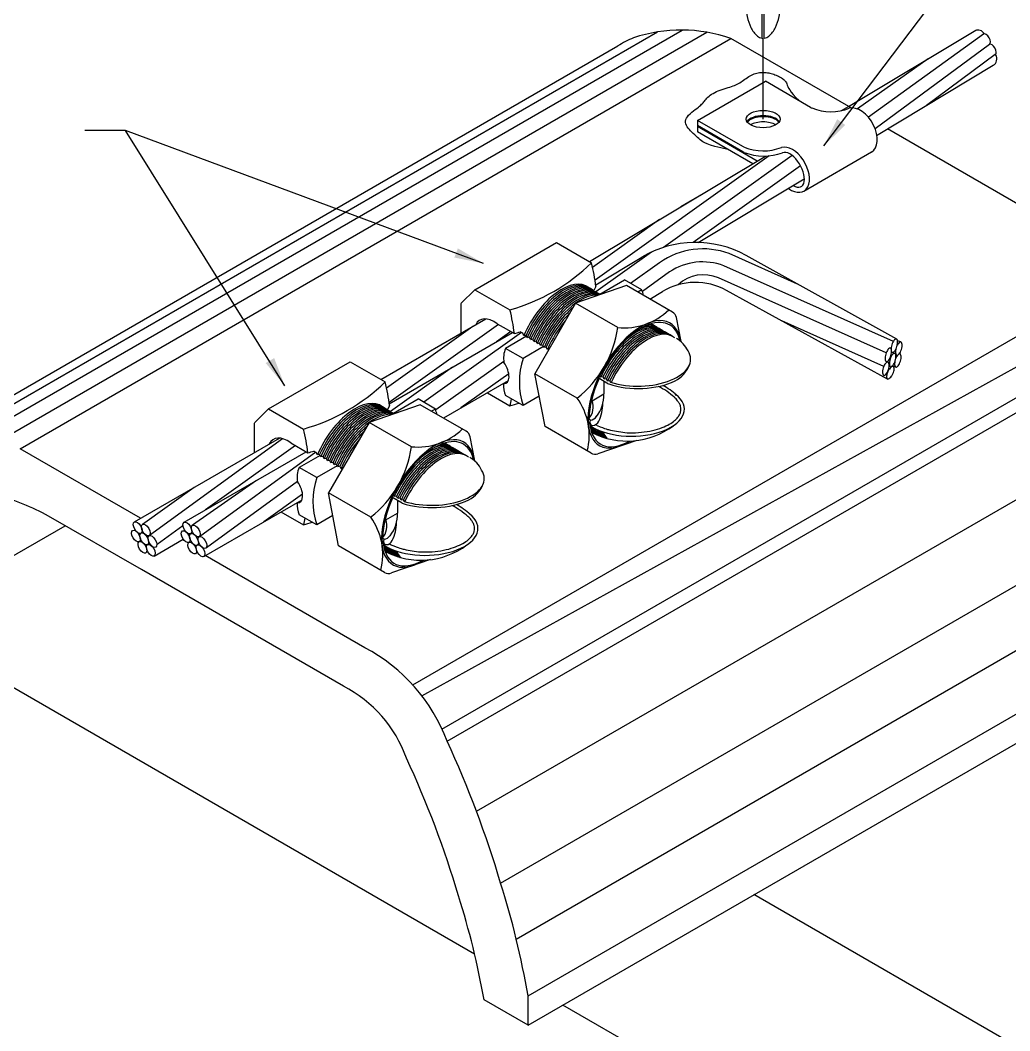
# Model space of a CAD drawing. Header units: millimetres. Extents: x -6290.1 to -6274.2, y -4694 to -4679.4.
# Drawn here: x -6284.18 to -6278.12, y -4689.07 to -4682.89 of the extents above; entities that cross this region are included whole.
import ezdxf

# ---------------------------------------------------------------- set-up
doc = ezdxf.new("R2010")
doc.units = ezdxf.units.MM
doc.header["$LTSCALE"] = 10
doc.linetypes.add('DASHDOT', pattern=[1, 0.5, -0.25, 0, -0.25])
doc.layers.add('Termotécnica', color=7, linetype='Continuous')

msp = doc.modelspace()

# ---------------------------------------------------------------- linework, layer by layer
at = {"layer": 'Termotécnica', "color": 2}
for p, q in [((-6279.261, -4683.6619), (-6278.0215, -4682.0226)), ((-6279.6382, -4683.0032), (-6279.6382, -4682.5323)), ((-6279.6265, -4683.0032), (-6279.6265, -4682.5323)), ((-6279.1105, -4683.42), (-6278.3322, -4682.9535)), ((-6278.9384, -4683.5979), (-6278.2258, -4683.1681)), ((-6280.0337, -4683.5057), (-6279.6188, -4683.2662)), ((-6279.342, -4683.426), (-6279.6188, -4683.2662)), ((-6279.1542, -4683.4462), (-6279.1105, -4683.42)), ((-6280.0337, -4683.5057), (-6280.0337, -4683.5376)), ((-6279.7569, -4683.6655), (-6280.0337, -4683.5057)), ((-6279.7571, -4683.6973), (-6280.0337, -4683.5376)), ((-6280.0337, -4683.544), (-6280.0282, -4683.5408)), ((-6280.0337, -4683.544), (-6280.0337, -4683.576)), ((-6279.6688, -4683.7547), (-6280.0337, -4683.544)), ((-6283.5327, -4683.5681), (-6283.7827, -4683.5681)), ((-6282.5581, -4685.1302), (-6283.5327, -4683.5681)), ((-6281.3424, -4684.3811), (-6283.5327, -4683.5681)), ((-6279.6959, -4683.771), (-6280.0337, -4683.576)), ((-6279.7489, -4683.6694), (-6279.7569, -4683.6655)), ((-6280.6945, -4684.3696), (-6279.6178, -4683.7242)), ((-6279.7486, -4683.7015), (-6279.7566, -4683.6975)), ((-6279.3839, -4683.938), (-6278.969, -4683.6985)), ((-6280.0296, -4684.2521), (-6279.3818, -4683.8637)), ((-6280.1367, -4684.0322), (-6279.999, -4683.9527)), ((-6281.3952, -4684.5412), (-6280.8962, -4684.2531)), ((-6280.8962, -4684.2531), (-6280.6822, -4684.3767)), ((-6280.6566, -4684.5118), (-6280.3746, -4684.3427)), ((-6278.815, -4684.8444), (-6279.7369, -4684.3322)), ((-6281.4823, -4684.6264), (-6281.3943, -4684.5397)), ((-6281.3952, -4684.5412), (-6281.1812, -4684.6648)), ((-6280.6553, -4684.5224), (-6280.6687, -4684.547)), ((-6280.3258, -4684.598), (-6280.3165, -4684.5927)), ((-6280.325, -4684.5985), (-6280.2487, -4684.5527)), ((-6278.8713, -4685.0884), (-6279.8558, -4684.5462)), ((-6281.4826, -4684.6286), (-6281.4826, -4684.8092)), ((-6281.9703, -4685.0908), (-6281.3283, -4684.7202)), ((-6281.2596, -4684.7493), (-6281.1544, -4684.81)), ((-6281.9193, -4685.2392), (-6281.1652, -4684.8038)), ((-6281.1034, -4684.8081), (-6281.1187, -4684.7993)), ((-6281.0969, -4684.8226), (-6281.1034, -4684.8081)), ((-6281.0827, -4684.82), (-6281.0969, -4684.8226)), ((-6281.0762, -4684.8348), (-6281.0828, -4684.8203)), ((-6281.0622, -4684.8323), (-6281.0763, -4684.8348)), ((-6281.0556, -4684.8469), (-6281.0622, -4684.8323)), ((-6281.0416, -4684.8445), (-6281.0557, -4684.8471)), ((-6281.0351, -4684.8592), (-6281.0416, -4684.8445)), ((-6281.0211, -4684.8567), (-6281.0352, -4684.8594)), ((-6281.0145, -4684.8714), (-6281.0211, -4684.8567)), ((-6281.0005, -4684.869), (-6281.0146, -4684.8716)), ((-6280.9937, -4684.8832), (-6281.0003, -4684.8687)), ((-6280.9796, -4684.8806), (-6280.9937, -4684.8832)), ((-6280.9731, -4684.8953), (-6280.9796, -4684.8806)), ((-6280.9589, -4684.8927), (-6280.9731, -4684.8953)), ((-6280.9523, -4684.9072), (-6280.9589, -4684.8927)), ((-6280.9423, -4684.9054), (-6280.9523, -4684.9072)), ((-6278.7904, -4684.8609), (-6278.8108, -4684.8537)), ((-6278.8281, -4684.9309), (-6278.8468, -4684.9242)), ((-6278.8159, -4684.942), (-6278.8218, -4684.9399)), ((-6282.6577, -4685.2701), (-6282.1587, -4684.982)), ((-6282.1587, -4684.982), (-6281.9447, -4685.1056)), ((-6278.8687, -4684.9842), (-6278.8796, -4684.9803)), ((-6278.8539, -4685.0118), (-6278.8621, -4685.0089)), ((-6278.86, -4685.0006), (-6278.862, -4684.9999)), ((-6278.8396, -4685.0079), (-6278.8415, -4685.0072)), ((-6278.8208, -4685.0146), (-6278.8396, -4685.0079)), ((-6281.5861, -4685.3257), (-6281.1908, -4685.0974)), ((-6280.5776, -4685.1186), (-6280.6416, -4685.0813)), ((-6280.6262, -4685.0772), (-6280.631, -4685.0665)), ((-6280.6121, -4685.0746), (-6280.6262, -4685.0772)), ((-6280.6055, -4685.089), (-6280.6121, -4685.0746)), ((-6280.5914, -4685.0865), (-6280.6055, -4685.089)), ((-6280.5845, -4685.1002), (-6280.5914, -4685.0865)), ((-6280.5707, -4685.0984), (-6280.5845, -4685.1002)), ((-6280.5647, -4685.1075), (-6280.5707, -4685.0984)), ((-6281.3194, -4685.1717), (-6281.1812, -4685.2515)), ((-6282.7448, -4685.3553), (-6282.6568, -4685.2686)), ((-6282.6577, -4685.2701), (-6282.4437, -4685.3937)), ((-6281.9174, -4685.2506), (-6281.9312, -4685.2759)), ((-6282.7451, -4685.3575), (-6282.7451, -4685.5381)), ((-6280.6797, -4685.3809), (-6280.6912, -4685.3742)), ((-6280.6481, -4685.3728), (-6280.6574, -4685.3675)), ((-6283.4785, -4685.9616), (-6282.5916, -4685.4495)), ((-6283.1749, -4685.9641), (-6282.4277, -4685.5327)), ((-6282.5221, -4685.4782), (-6282.4169, -4685.539)), ((-6282.3659, -4685.5371), (-6282.3812, -4685.5282)), ((-6282.3594, -4685.5515), (-6282.3659, -4685.5371)), ((-6282.3452, -4685.5489), (-6282.3594, -4685.5515)), ((-6282.3387, -4685.5637), (-6282.3453, -4685.5492)), ((-6282.3247, -4685.5612), (-6282.3388, -4685.5637)), ((-6282.3182, -4685.5758), (-6282.3247, -4685.5612)), ((-6282.3041, -4685.5734), (-6282.3182, -4685.576)), ((-6282.2976, -4685.5881), (-6282.3041, -4685.5734)), ((-6282.2836, -4685.5857), (-6282.2977, -4685.5883)), ((-6282.277, -4685.6003), (-6282.2836, -4685.5857)), ((-6282.263, -4685.5979), (-6282.2771, -4685.6005)), ((-6282.2562, -4685.6121), (-6282.2628, -4685.5976)), ((-6282.2421, -4685.6095), (-6282.2562, -4685.6121)), ((-6282.2356, -4685.6242), (-6282.2421, -4685.6095)), ((-6282.2214, -4685.6216), (-6282.2356, -4685.6242)), ((-6282.2148, -4685.6361), (-6282.2214, -4685.6216)), ((-6282.2048, -4685.6343), (-6282.2148, -4685.6361)), ((-6283.0541, -4686.1732), (-6282.4532, -4685.8263)), ((-6281.8401, -4685.8475), (-6281.9041, -4685.8102)), ((-6281.8887, -4685.8061), (-6281.8935, -4685.7954)), ((-6281.8746, -4685.8035), (-6281.8887, -4685.8061)), ((-6281.868, -4685.8179), (-6281.8746, -4685.8035)), ((-6281.8539, -4685.8154), (-6281.868, -4685.8179)), ((-6281.847, -4685.8291), (-6281.8539, -4685.8154)), ((-6281.8332, -4685.8273), (-6281.847, -4685.8291)), ((-6281.8272, -4685.8364), (-6281.8332, -4685.8273)), ((-6282.5819, -4685.9006), (-6282.4437, -4685.9804)), ((-6283.358, -4686.1704), (-6283.1795, -4686.0673)), ((-6281.9422, -4686.1098), (-6281.9537, -4686.1031)), ((-6281.9106, -4686.1018), (-6281.9199, -4686.0964)), ((-6281.3976, -4688.6052), (-6284.9188, -4686.5722)), ((-6277.267, -4689.64), (-6279.6887, -4688.2418)), ((-6278.4361, -4690.315), (-6280.8578, -4688.9168))]:
    msp.add_line(p, q, dxfattribs=at)
at = {"layer": 'Termotécnica', "color": 1}
for p, q in [((-6284.6259, -4685.4744), (-6280.2787, -4682.9646)), ((-6284.4747, -4685.4631), (-6280.1275, -4682.9532)), ((-6284.3237, -4685.4766), (-6279.9765, -4682.9668)), ((-6278.2848, -4682.9781), (-6278.9883, -4683.487)), ((-6284.177, -4685.5148), (-6279.8298, -4683.0049)), ((-6278.2484, -4683.0411), (-6278.9479, -4683.5569)), ((-6278.2124, -4683.1034), (-6278.6341, -4683.4144)), ((-6278.6238, -4683.1283), (-6279.055, -4683.4359)), ((-6279.5952, -4683.7227), (-6280.6608, -4684.4829)), ((-6279.4548, -4683.7211), (-6280.2415, -4684.2824)), ((-6279.4033, -4683.7831), (-6280.0607, -4684.2521)), ((-6280.2665, -4684.113), (-6280.6755, -4684.4048)), ((-6280.3155, -4684.3113), (-6280.6566, -4684.5547)), ((-6279.4217, -4684.5073), (-6279.8398, -4684.3206)), ((-6280.2658, -4684.3761), (-6280.4432, -4684.5026)), ((-6278.8357, -4684.8583), (-6279.8731, -4684.3951)), ((-6281.7757, -4686.9587), (-6277.4285, -4684.4489)), ((-6280.6317, -4684.5677), (-6280.4811, -4684.4808)), ((-6280.3742, -4684.5425), (-6280.4811, -4684.4808)), ((-6280.205, -4684.4329), (-6280.3713, -4684.5516)), ((-6278.8794, -4684.9281), (-6279.9063, -4684.4696)), ((-6280.4682, -4684.5158), (-6280.7798, -4684.6238)), ((-6280.187, -4684.6782), (-6280.4682, -4684.5158)), ((-6280.3742, -4684.5425), (-6280.3981, -4684.5563)), ((-6281.7197, -4687.0258), (-6277.3198, -4684.591)), ((-6280.7798, -4684.6238), (-6281.0289, -4685.0552)), ((-6280.5216, -4684.7728), (-6280.7798, -4684.6238)), ((-6281.597, -4687.229), (-6277.2497, -4684.7191)), ((-6280.1342, -4684.8583), (-6280.1629, -4684.7119)), ((-6281.4074, -4684.7658), (-6281.936, -4685.1429)), ((-6281.2521, -4684.7536), (-6281.9205, -4685.2305)), ((-6278.8942, -4685.0108), (-6279.5174, -4684.7326)), ((-6281.111, -4684.8037), (-6281.7085, -4685.23)), ((-6281.5659, -4687.3037), (-6277.2187, -4684.7938)), ((-6281.1756, -4684.7978), (-6281.2642, -4684.861)), ((-6281.08, -4684.8265), (-6281.208, -4684.9004)), ((-6281.1009, -4684.9622), (-6281.208, -4684.9004)), ((-6280.9755, -4684.8898), (-6281.1009, -4684.9622)), ((-6281.5325, -4685.0159), (-6281.9115, -4685.2862)), ((-6281.2193, -4684.9796), (-6281.6351, -4685.2763)), ((-6281.1886, -4685.0564), (-6281.4808, -4685.2649)), ((-6280.7707, -4685.2043), (-6281.0289, -4685.0552)), ((-6280.9666, -4685.379), (-6281.0289, -4685.0552)), ((-6280.6074, -4685.1012), (-6280.6076, -4685.1791)), ((-6281.8942, -4685.2966), (-6281.7436, -4685.2097)), ((-6281.6367, -4685.2714), (-6281.7436, -4685.2097)), ((-6281.3864, -4687.7314), (-6277.0392, -4685.2215)), ((-6281.1009, -4685.2506), (-6281.208, -4685.1888)), ((-6281.0023, -4685.1936), (-6281.1009, -4685.2506)), ((-6280.6789, -4685.2203), (-6280.6076, -4685.1791)), ((-6281.7307, -4685.2447), (-6282.0423, -4685.3527)), ((-6281.4495, -4685.4071), (-6281.7307, -4685.2447)), ((-6281.6367, -4685.2714), (-6281.6606, -4685.2852)), ((-6280.6903, -4685.339), (-6280.7, -4685.3314)), ((-6282.0423, -4685.3527), (-6282.2914, -4685.7841)), ((-6281.7841, -4685.5017), (-6282.0423, -4685.3527)), ((-6280.6853, -4685.5414), (-6280.9666, -4685.379)), ((-6282.5721, -4685.4531), (-6283.3857, -4686.0446)), ((-6281.3967, -4685.5872), (-6281.4254, -4685.4408)), ((-6280.4053, -4685.4636), (-6280.6441, -4685.5453)), ((-6282.4927, -4685.4952), (-6283.0446, -4685.8889)), ((-6282.3679, -4685.5359), (-6283.0797, -4686.0528)), ((-6282.3425, -4685.5554), (-6282.4705, -4685.6293)), ((-6282.3634, -4685.6911), (-6282.4705, -4685.6293)), ((-6282.238, -4685.6187), (-6282.3634, -4685.6911)), ((-6282.7313, -4685.708), (-6283.1232, -4685.9827)), ((-6282.4807, -4685.7151), (-6283.0385, -4686.1197)), ((-6281.2384, -4688.1709), (-6276.8911, -4685.6611)), ((-6283.1135, -4685.7508), (-6283.4289, -4685.9767)), ((-6282.4502, -4685.7924), (-6282.6872, -4685.9614)), ((-6282.2291, -4686.1079), (-6282.2914, -4685.7841)), ((-6282.0332, -4685.9332), (-6282.2914, -4685.7841)), ((-6281.8699, -4685.8301), (-6281.8701, -4685.908)), ((-6282.3634, -4685.9795), (-6282.4705, -4685.9177)), ((-6282.2648, -4685.9225), (-6282.3634, -4685.9795)), ((-6281.9414, -4685.9492), (-6281.8701, -4685.908)), ((-6283.1817, -4685.9867), (-6283.3399, -4686.0996)), ((-6281.1429, -4688.5131), (-6276.7957, -4686.0032)), ((-6281.9528, -4686.0679), (-6281.9625, -4686.0603)), ((-6281.9478, -4686.2703), (-6282.2291, -4686.1079)), ((-6281.6678, -4686.1925), (-6281.9066, -4686.2742)), ((-6281.0706, -4688.8609), (-6276.7234, -4686.351))]:
    msp.add_line(p, q, dxfattribs=at)
at = {"layer": 'Termotécnica', "color": 3}
for p, q in [((-6284.8691, -4685.5597), (-6280.5219, -4683.0498)), ((-6279.0935, -4683.4298), (-6279.8298, -4683.0049)), ((-6278.4801, -4683.7841), (-6278.872, -4683.5579)), ((-6277.7225, -4684.2216), (-6278.4801, -4683.7841)), ((-6283.4408, -4685.9398), (-6284.177, -4685.5148)), ((-6283.436, -4686.2534), (-6284.003, -4685.926)), ((-6285.1316, -4686.6951), (-6283.9012, -4685.9848)), ((-6282.0697, -4686.7314), (-6283.0453, -4686.1681)), ((-6282.1992, -4686.9674), (-6283.436, -4686.2534)), ((-6281.0706, -4689.0397), (-6276.7234, -4686.5298)), ((-6281.0706, -4689.0397), (-6281.0706, -4688.8609)), ((-6281.0706, -4689.0397), (-6281.3397, -4688.8843))]:
    msp.add_line(p, q, dxfattribs=at)
at = {"layer": 'Termotécnica', "color": 1, "linetype": 'DASHDOT'}
msp.add_line((-6279.6326, -4683.4977), (-6279.6326, -4683.0032), dxfattribs=at)
at = {"layer": 'Termotécnica', "color": 2}
for points in [[(-6279.7382, -4682.7696, 0.005298), (-6279.7383, -4682.7796, 0.048405), (-6279.7295, -4682.8704, 0.062165), (-6279.7073, -4682.9379, 0.102796), (-6279.6678, -4682.9902, 0.153617), (-6279.6382, -4683.0032, 0.181773)], [(-6279.6265, -4683.0032, 0.153617), (-6279.5969, -4682.9902, 0.102796), (-6279.5575, -4682.9379, 0.062165), (-6279.5353, -4682.8704, 0.048405), (-6279.5265, -4682.7796, 0.005298), (-6279.5266, -4682.7696, 0.062165)], [(-6278.8424, -4684.9243, 0.207457), (-6278.8367, -4684.9237, 0.095933), (-6278.8276, -4684.9158, 0.052726), (-6278.8206, -4684.9046, 0.039847), (-6278.8142, -4684.8885, 0.039847), (-6278.8105, -4684.8714, 0.052726), (-6278.8101, -4684.8583, 0.095933), (-6278.8132, -4684.8467, 0.207457), (-6278.8176, -4684.843, 0.207457), (-6278.8233, -4684.8436, 0.095933), (-6278.8324, -4684.8515, 0.052726), (-6278.8394, -4684.8626, 0.039847), (-6278.8458, -4684.8788, 0.039847), (-6278.8495, -4684.8958, 0.027092), (-6278.8501, -4684.9026, 0.095933)], [(-6278.8203, -4684.904, 0.023019), (-6278.8221, -4684.9138, 0.052726), (-6278.8225, -4684.927, 0.095933), (-6278.8194, -4684.9386, 0.207457), (-6278.815, -4684.9423, 0.207457)], [(-6278.815, -4684.9423, 0.207457), (-6278.8093, -4684.9417, 0.095933), (-6278.8002, -4684.9338, 0.052726), (-6278.7932, -4684.9227, 0.039847), (-6278.7868, -4684.9065, 0.039847), (-6278.7831, -4684.8895, 0.052726), (-6278.7827, -4684.8763, 0.095933), (-6278.7858, -4684.8647, 0.207457), (-6278.7902, -4684.861, 0.207457), (-6278.7959, -4684.8616, 0.095933), (-6278.805, -4684.8695, 0.052726), (-6278.812, -4684.8807, 0.001764), (-6278.8123, -4684.8813, 0.039847)], [(-6278.8466, -4684.9209, 0.1939), (-6278.8424, -4684.9243, 0.207457)], [(-6278.8113, -4684.9425, 0.049151), (-6278.8178, -4684.9529, 0.039847), (-6278.8242, -4684.9691, 0.039847), (-6278.8279, -4684.9861, 0.052726), (-6278.8283, -4684.9993, 0.095933), (-6278.8252, -4685.0109, 0.207457), (-6278.8208, -4685.0146, 0.207457)], [(-6278.8208, -4685.0146, 0.207457), (-6278.8151, -4685.0139, 0.095933), (-6278.806, -4685.0061, 0.052726), (-6278.799, -4684.9949, 0.039847), (-6278.7926, -4684.9787, 0.039847), (-6278.7889, -4684.9617, 0.052726), (-6278.7885, -4684.9486, 0.095933), (-6278.7916, -4684.937, 0.207457), (-6278.796, -4684.9333, 0.130458), (-6278.7997, -4684.9331, 0.095933)]]:
    msp.add_lwpolyline(points, format="xyb", dxfattribs=at)
at = {"layer": 'Termotécnica', "color": 1}
msp.add_lwpolyline([(-6279.848, -4683.6832), (-6279.8924, -4683.6733), (-6279.9274, -4683.6646), (-6279.9543, -4683.6568), (-6279.9746, -4683.6497), (-6279.9896, -4683.643), (-6280.0009, -4683.6367), (-6280.0097, -4683.6303), (-6280.0176, -4683.6239), (-6280.0257, -4683.617), (-6280.0341, -4683.6099), (-6280.0427, -4683.6025), (-6280.0513, -4683.5948), (-6280.0598, -4683.5868), (-6280.0681, -4683.5787), (-6280.0761, -4683.5705), (-6280.0835, -4683.5621), (-6280.0904, -4683.5536), (-6280.0964, -4683.5451), (-6280.1013, -4683.5365), (-6280.1049, -4683.5278), (-6280.107, -4683.519), (-6280.1075, -4683.5102), (-6280.1059, -4683.5012), (-6280.1023, -4683.4922), (-6280.0963, -4683.4831), (-6280.0885, -4683.4741), (-6280.0792, -4683.4651), (-6280.069, -4683.4564), (-6280.0584, -4683.4479), (-6280.0478, -4683.4399), (-6280.0377, -4683.4323), (-6280.0286, -4683.4253), (-6280.0209, -4683.4189), (-6280.0144, -4683.413), (-6280.0089, -4683.4075), (-6280.0041, -4683.4024), (-6279.9998, -4683.3974), (-6279.9957, -4683.3924), (-6279.9915, -4683.3873), (-6279.987, -4683.382), (-6279.9821, -4683.3764), (-6279.9765, -4683.3705), (-6279.9704, -4683.3645), (-6279.9635, -4683.3583), (-6279.956, -4683.3522), (-6279.9477, -4683.3463), (-6279.9387, -4683.3405), (-6279.9288, -4683.335), (-6279.9181, -4683.3299), (-6279.9068, -4683.3251), (-6279.895, -4683.3207), (-6279.883, -4683.3165), (-6279.8709, -4683.3125), (-6279.859, -4683.3088), (-6279.8474, -4683.3052), (-6279.8365, -4683.3017), (-6279.8263, -4683.2983), (-6279.8167, -4683.2949), (-6279.8077, -4683.2915), (-6279.7992, -4683.2879), (-6279.7911, -4683.2841), (-6279.7832, -4683.2801), (-6279.7755, -4683.2757), (-6279.7679, -4683.2709), (-6279.7602, -4683.2657), (-6279.7525, -4683.2602), (-6279.7447, -4683.2545), (-6279.7369, -4683.2487), (-6279.729, -4683.2431), (-6279.7209, -4683.2377), (-6279.7128, -4683.2326), (-6279.7046, -4683.2281), (-6279.6963, -4683.2242), (-6279.6879, -4683.221), (-6279.6795, -4683.2183), (-6279.671, -4683.2161), (-6279.6626, -4683.2145), (-6279.6542, -4683.2134), (-6279.6459, -4683.2126), (-6279.6377, -4683.2123), (-6279.6296, -4683.2123), (-6279.6217, -4683.2127), (-6279.6139, -4683.2134), (-6279.6062, -4683.2144), (-6279.5986, -4683.2157), (-6279.5909, -4683.2173), (-6279.5833, -4683.2192), (-6279.5757, -4683.2214), (-6279.568, -4683.2239), (-6279.5604, -4683.2266), (-6279.5529, -4683.2295), (-6279.5456, -4683.2326), (-6279.5385, -4683.2358), (-6279.5318, -4683.2392), (-6279.5254, -4683.2426), (-6279.5195, -4683.246), (-6279.5142, -4683.2494), (-6279.5093, -4683.253), (-6279.5049, -4683.2568), (-6279.5009, -4683.2609), (-6279.4972, -4683.2654), (-6279.4938, -4683.2704), (-6279.4907, -4683.2761), (-6279.4877, -4683.2826), (-6279.4848, -4683.2899), (-6279.4814, -4683.2983), (-6279.4767, -4683.3081), (-6279.4703, -4683.3194), (-6279.4613, -4683.3325), (-6279.4493, -4683.3476), (-6279.4334, -4683.365), (-6279.4131, -4683.3849)], dxfattribs=at)
at = {"layer": 'Termotécnica', "color": 2}
for points in [[(-6278.8791, -4684.9805, 0.207457), (-6278.8734, -4684.9799, 0.095933), (-6278.8643, -4684.972, 0.052726), (-6278.8573, -4684.9609, 0.039847), (-6278.8509, -4684.9447, 0.039847), (-6278.8472, -4684.9277, 0.052726), (-6278.8468, -4684.9145, 0.095933), (-6278.8499, -4684.9029, 0.207457), (-6278.8543, -4684.8992, 0.207457), (-6278.86, -4684.8998, 0.095933), (-6278.8691, -4684.9077, 0.052726), (-6278.8761, -4684.9189, 0.039847), (-6278.8825, -4684.9351, 0.039847), (-6278.8862, -4684.9521, 0.052726), (-6278.8866, -4684.9652, 0.095933), (-6278.8835, -4684.9768, 0.207457)], [(-6278.853, -4685.0122, 0.207457), (-6278.8473, -4685.0115, 0.095933), (-6278.8382, -4685.0036, 0.052726), (-6278.8312, -4684.9925, 0.039847), (-6278.8249, -4684.9763, 0.039847), (-6278.8211, -4684.9593, 0.052726), (-6278.8207, -4684.9461, 0.095933), (-6278.8238, -4684.9345, 0.207457), (-6278.8282, -4684.9308, 0.207457), (-6278.8339, -4684.9315, 0.095933), (-6278.843, -4684.9393, 0.052726), (-6278.85, -4684.9505, 0.039847), (-6278.8564, -4684.9667, 0.039847), (-6278.8601, -4684.9837, 0.052726), (-6278.8606, -4684.9968, 0.095933), (-6278.8574, -4685.0084, 0.207457)], [(-6278.8944, -4685.0653, 0.207457), (-6278.8887, -4685.0646, 0.095933), (-6278.8796, -4685.0568, 0.052726), (-6278.8726, -4685.0456, 0.039847), (-6278.8662, -4685.0294, 0.039847), (-6278.8625, -4685.0124, 0.052726), (-6278.8621, -4684.9992, 0.095933), (-6278.8652, -4684.9876, 0.207457), (-6278.8696, -4684.9839, 0.207457), (-6278.8753, -4684.9846, 0.095933), (-6278.8844, -4684.9924, 0.052726), (-6278.8914, -4685.0036, 0.039847), (-6278.8978, -4685.0198, 0.039847), (-6278.9015, -4685.0368, 0.052726), (-6278.9019, -4685.0499, 0.095933), (-6278.8988, -4685.0615, 0.207457)], [(-6278.8725, -4685.0874, 0.207457), (-6278.8668, -4685.0876, 0.095933), (-6278.8567, -4685.0811, 0.052726), (-6278.8481, -4685.0711, 0.039847), (-6278.8394, -4685.056, 0.039847), (-6278.8332, -4685.0397, 0.052726), (-6278.8309, -4685.0268, 0.095933), (-6278.8323, -4685.0148, 0.207457), (-6278.8361, -4685.0105, 0.207457), (-6278.8418, -4685.0103, 0.095933), (-6278.852, -4685.0168, 0.052726), (-6278.8605, -4685.0268, 0.039847), (-6278.8692, -4685.0419, 0.039847), (-6278.8754, -4685.0582, 0.052726), (-6278.8777, -4685.0711, 0.095933), (-6278.8763, -4685.0831, 0.207457)]]:
    msp.add_lwpolyline(points, format="xyb", close=True, dxfattribs=at)
at = {"layer": 'Termotécnica', "color": 3}
for centre, radius, start, end in [((-6280.1342, -4683.875), 0.9218, 70.71873, 108.44721), ((-6280.0207, -4683.908), 0.9938, 114.06409, 120.28636), ((-6284.8566, -4687.5459), 1.8311, 62.21371, 72.99748), ((-6282.5642, -4687.6746), 1.065, 20.38367, 62.33148), ((-6282.5642, -4687.6746), 0.7959, 19.67584, 62.6971), ((-6287.3757, -4689.9936), 6.4022, 16.54004, 24.84366), ((-6287.3757, -4689.9936), 6.1331, 16.51869, 24.94765), ((-6286.2872, -4689.7639), 5.2942, 9.8206, 17.51084), ((-6286.2872, -4689.7639), 5.0251, 10.08082, 17.53677)]:
    msp.add_arc(centre, radius, start, end, dxfattribs=at)
at = {"layer": 'Termotécnica', "color": 2}
for centre, radius, start, end in [((-6279.31, -4683.3707), 0.0639, 240, 247.99705), ((-6279.2174, -4683.1442), 0.3085, 247.79692, 291.22763), ((-6279.6323, -4683.3838), 0.3085, 247.79692, 291.22763), ((-6279.6281, -4683.3955), 0.3288, 248.50676, 290.33499), ((-6280.0466, -4684.8897), 0.6378, 60.94159, 120.94394), ((-6281.502, -4683.533), 1.1764, 285.82413, 314.17587), ((-6281.8635, -4684.6698), 1.2171, 6.95689, 13.93444), ((-6280.0466, -4684.8897), 0.3929, 60.94159, 120.94394), ((-6282.3635, -4684.9582), 1.2182, 6.98405, 13.93444), ((-6281.4754, -4683.6772), 1.1774, 285.82413, 287.63691), ((-6280.2573, -4684.998), 0.1846, 26.42421, 59.49704), ((-6280.2552, -4684.9349), 0.1843, 297.3192, 339.44475), ((-6282.7645, -4684.2619), 1.1764, 285.82413, 314.17587), ((-6283.126, -4685.3987), 1.2171, 6.98405, 13.93444), ((-6280.4763, -4685.5323), 0.4483, 47.89239, 63.09276), ((-6280.4445, -4685.4899), 0.4138, 46.86599, 61.37856), ((-6282.3635, -4684.9582), 1.2182, 346.06556, 348.08014), ((-6281.5022, -4684.1187), 1.1774, 285.82413, 288.54052), ((-6283.626, -4685.6871), 1.2182, 6.98405, 13.93444), ((-6280.4642, -4684.995), 0.4723, 242.67049, 306.72171), ((-6282.7379, -4684.4061), 1.1774, 285.82413, 287.63691), ((-6281.5198, -4685.7269), 0.1846, 26.42421, 59.49704), ((-6281.5177, -4685.6638), 0.1843, 297.3192, 339.44475), ((-6281.7388, -4686.2612), 0.4483, 47.89239, 63.09276), ((-6281.707, -4686.2188), 0.4138, 46.86599, 61.37856), ((-6283.626, -4685.6871), 1.2182, 346.06556, 348.08014), ((-6282.7647, -4684.8476), 1.1774, 285.82413, 288.54052), ((-6281.7267, -4685.7239), 0.4723, 242.67049, 306.72171)]:
    msp.add_arc(centre, radius, start, end, dxfattribs=at)
at = {"layer": 'Termotécnica', "color": 1}
for centre, radius, start, end in [((-6280.0004, -4684.7507), 0.459, 69.52183, 125.31574), ((-6280.0026, -4684.7336), 0.3624, 69.05753, 123.93648), ((-6279.9983, -4684.6731), 0.2233, 65.69219, 133.51504), ((-6280.8148, -4684.6865), 0.4635, 13.85357, 18.10509), ((-6280.4805, -4684.3889), 0.386, 263.89352, 314.41963), ((-6280.2119, -4684.7213), 0.0498, 10.88457, 60), ((-6281.18, -4684.6803), 0.6648, 307.9752, 352.00307), ((-6281.0781, -4684.9594), 0.1426, 155.58636, 191.3137), ((-6280.66, -4685.1064), 0.4639, 161.89491, 198.10509), ((-6281.0699, -4685.1284), 0.1507, 175.33135, 203.59254), ((-6281.0813, -4685.4315), 0.3849, 345.49902, 36.1918), ((-6280.7779, -4685.259), 0.1063, 317.10755, 21.36235), ((-6280.8132, -4685.189), 0.2059, 321.32117, 2.73332), ((-6282.0773, -4685.4155), 0.4635, 13.85357, 18.10509), ((-6280.8388, -4685.2432), 0.2253, 332.70687, 1.96724), ((-6280.6929, -4685.2905), 0.0485, 273.04337, 328.34275), ((-6280.6762, -4685.3314), 0.0406, 270.14018, 338.8672), ((-6281.743, -4685.1179), 0.386, 263.89352, 314.41963), ((-6281.4744, -4685.4502), 0.0498, 10.88457, 60), ((-6282.4425, -4685.4092), 0.6648, 307.9752, 352.00307), ((-6280.6604, -4685.4982), 0.0498, 240, 289.11543), ((-6282.3406, -4685.6883), 0.1426, 155.58636, 191.3137), ((-6281.9225, -4685.8353), 0.4639, 161.89491, 198.10509), ((-6282.3324, -4685.8573), 0.1507, 175.33135, 203.59254), ((-6282.3438, -4686.1604), 0.3849, 345.49902, 36.1918), ((-6282.0404, -4685.988), 0.1063, 317.10755, 21.36235), ((-6282.0757, -4685.9179), 0.2059, 321.32117, 2.73332), ((-6282.1013, -4685.9721), 0.2253, 332.70687, 1.96724), ((-6281.9554, -4686.0194), 0.0485, 273.04337, 328.34275), ((-6281.9387, -4686.0603), 0.0406, 270.14018, 338.8672), ((-6281.9229, -4686.2271), 0.0498, 240, 289.11543)]:
    msp.add_arc(centre, radius, start, end, dxfattribs=at)
at = {"layer": 'Termotécnica', "color": 2}
for centre, major_axis, ratio, start_param, end_param in [((-6278.312, -4682.9945), (-0.023, 0.037), 0.840361, 4.66795, 6.283185), ((-6278.2667, -4683.0096), (-0.0182, 0.0315), 0.509483, 3.143946, 6.283185), ((-6278.2306, -4683.0719), (-0.0182, 0.0315), 0.509483, 3.141593, 6.283185), ((-6278.247, -4683.1249), (-0.0213, 0.0432), 0.886479, 3.141593, 4.783167), ((-6279.0443, -4683.5681), (-0.0753, 0.1304), 0.613222, 3.119686, 6.12017), ((-6279.6326, -4683.5297), (-0.1037, 0), 0.509483, 3.446392, 5.981093), ((-6279.6326, -4683.536), (-0.1037, 0), 0.509483, 3.513376, 5.911341), ((-6279.6326, -4683.568), (-0.1037, 0), 0.509483, 3.869331, 5.556419), ((-6279.4592, -4683.8076), (-0.0753, 0.1304), 0.613222, 2.216025, 6.12017), ((-6279.4589, -4683.8081), (-0.0591, 0.1023), 0.509483, 2.422, 6.206799), ((-6281.2591, -4684.913), (-0.1069, 0.1852), 0.509483, 5.438574, 6.617471), ((-6280.4206, -4685.1318), (0.2164, 0.3748), 0.500279, -0.498152, 1.725871), ((-6280.3971, -4684.9678), (0.3211, 0.0015), 0.509483, 4.157937, 6.597026), ((-6280.3963, -4684.9683), (0.3351, 0.0016), 0.529306, 4.139289, 5.448871), ((-6280.4355, -4685.2738), (0.3211, 0.0015), 0.509483, -2.437266, 0.576951), ((-6280.4093, -4685.1122), (-0.2164, -0.3748), 0.500279, -0.592139, 0.710524), ((-6282.5216, -4685.6419), (-0.1069, 0.1852), 0.509483, 5.438574, 6.617471), ((-6281.6831, -4685.8607), (0.2164, 0.3748), 0.500279, -0.498152, 1.725871), ((-6281.6596, -4685.6967), (0.3211, 0.0015), 0.509483, 4.157937, 6.597026), ((-6281.6588, -4685.6972), (0.3351, 0.0016), 0.529306, 4.139289, 5.448871), ((-6281.698, -4686.0027), (0.3211, 0.0015), 0.509483, -2.437266, 0.576951), ((-6281.6718, -4685.8411), (-0.2164, -0.3748), 0.500279, -0.592139, 0.710524)]:
    msp.add_ellipse(centre, major_axis=major_axis, ratio=ratio, start_param=start_param, end_param=end_param, dxfattribs=at)
for centre, major_axis in [((-6279.6326, -4683.4977), (0.1037, 0)), ((-6283.4583, -4685.9965), (-0.0202, 0.0349)), ((-6283.1547, -4685.9991), (0.0202, -0.035)), ((-6283.469, -4686.0483), (-0.0202, 0.0349)), ((-6283.4184, -4686.0656), (-0.0202, 0.0349)), ((-6283.4087, -4686.0116), (-0.0202, 0.0349)), ((-6283.1646, -4686.0523), (0.0202, -0.035)), ((-6283.103, -4686.0177), (0.0202, -0.035)), ((-6283.4291, -4686.1175), (-0.0202, 0.0349)), ((-6283.3684, -4686.0814), (-0.0202, 0.0349)), ((-6283.1246, -4686.1216), (0.0202, -0.035)), ((-6283.1143, -4686.069), (0.0202, -0.035)), ((-6283.0626, -4686.0876), (0.0202, -0.035)), ((-6283.3781, -4686.1355), (-0.0202, 0.0349)), ((-6283.0743, -4686.1383), (0.0202, -0.035))]:
    msp.add_ellipse(centre, major_axis=major_axis, ratio=0.509483, dxfattribs=at)
at = {"layer": 'Termotécnica', "color": 1}
for centre, major_axis, ratio, start_param, end_param in [((-6280.8955, -4684.8433), (0.1859, 0.3221), 0.509483, -0.069099, 1.793729), ((-6280.8853, -4684.8497), (0.1859, 0.3221), 0.509483, -0.066887, 1.769836), ((-6280.8751, -4684.8559), (0.1859, 0.3221), 0.509483, 0.000834, 1.792129), ((-6280.8647, -4684.8619), (0.1859, 0.3221), 0.509483, -0.059235, 1.769943), ((-6280.8544, -4684.8678), (0.1859, 0.3221), 0.509483, 0.000081, 1.792977), ((-6280.8441, -4684.8739), (0.1859, 0.3221), 0.509483, 0.069442, 1.769727), ((-6280.8339, -4684.8801), (0.1859, 0.3221), 0.509483, 0.000081, 1.792977), ((-6280.8235, -4684.8862), (0.1859, 0.3221), 0.509483, 0.069442, 1.769727), ((-6280.8133, -4684.8923), (0.1859, 0.3221), 0.509483, 0.000081, 1.792977), ((-6280.803, -4684.8984), (0.1859, 0.3221), 0.509483, 0.069442, 1.769727), ((-6280.7924, -4684.9041), (0.1859, 0.3221), 0.509483, 0.159074, 1.793724), ((-6280.7821, -4684.91), (0.1859, 0.3221), 0.509483, 0.259192, 1.76988), ((-6280.7718, -4684.916), (0.1859, 0.3221), 0.509483, 0.941317, 1.792524), ((-6280.7614, -4684.922), (0.1859, 0.3221), 0.509483, 1.054898, 1.770095), ((-6280.7519, -4684.93), (0.1859, 0.3221), 0.509483, 1.207524, 1.787348), ((-6280.4182, -4685.1202), (-0.2164, -0.3748), 0.500279, -3.678206, 0.756013), ((-6280.4325, -4685.1141), (0.1859, 0.3221), 0.509483, -0.069442, 1.74457), ((-6280.4222, -4685.1202), (0.1859, 0.3221), 0.509483, -0.069442, 1.721827), ((-6280.4118, -4685.1261), (0.1859, 0.3221), 0.509483, -0.069442, 1.745409), ((-6280.4015, -4685.1321), (0.1859, 0.3221), 0.509483, -0.069442, 1.720495), ((-6280.3911, -4685.1381), (0.1859, 0.3221), 0.509483, -0.069442, 1.742476), ((-6280.4429, -4685.1082), (0.1859, 0.3221), 0.509483, -0.069442, 0.949973), ((-6280.4532, -4685.1023), (0.1859, 0.3221), 0.509483, -0.069442, 0.546266), ((-6280.4645, -4685.0984), (0.1859, 0.3221), 0.509483, -0.069442, 0.386689), ((-6280.4739, -4685.0904), (0.1859, 0.3221), 0.509483, -0.050881, 0.23141), ((-6280.4843, -4685.0844), (0.1859, 0.3221), 0.509483, -0.063361, 0.132148), ((-6280.4946, -4685.0784), (0.1859, 0.3221), 0.509483, -0.084808, 0.063993), ((-6280.3808, -4685.144), (0.1859, 0.3221), 0.509483, -0.069442, 1.726452), ((-6280.3704, -4685.15), (0.1859, 0.3221), 0.509483, -0.080951, 1.732748), ((-6281.2538, -4685.0257), (-0.0502, 0.0869), 0.509483, 2.820425, 4.869091), ((-6280.411, -4685.121), (0.2164, 0.3748), 0.500279, 1.758319, 2.412877), ((-6282.158, -4685.5722), (0.1859, 0.3221), 0.509483, -0.069099, 1.793729), ((-6282.1478, -4685.5786), (0.1859, 0.3221), 0.509483, -0.066887, 1.769836), ((-6282.1376, -4685.5848), (0.1859, 0.3221), 0.509483, 0.000834, 1.792129), ((-6282.1272, -4685.5908), (0.1859, 0.3221), 0.509483, -0.059235, 1.769943), ((-6282.1169, -4685.5967), (0.1859, 0.3221), 0.509483, 0.000081, 1.792977), ((-6282.1066, -4685.6028), (0.1859, 0.3221), 0.509483, 0.069442, 1.769727), ((-6282.0964, -4685.609), (0.1859, 0.3221), 0.509483, 0.000081, 1.792977), ((-6282.086, -4685.6151), (0.1859, 0.3221), 0.509483, 0.069442, 1.769727), ((-6282.0758, -4685.6212), (0.1859, 0.3221), 0.509483, 0.000081, 1.792977), ((-6282.0655, -4685.6273), (0.1859, 0.3221), 0.509483, 0.069442, 1.769727), ((-6282.0549, -4685.633), (0.1859, 0.3221), 0.509483, 0.159074, 1.793724), ((-6282.0446, -4685.639), (0.1859, 0.3221), 0.509483, 0.259192, 1.76988), ((-6280.6629, -4685.3191), (0.033, 0.0421), 0.509483, 2.225509, 3.37668), ((-6280.6532, -4685.3267), (0.033, 0.0421), 0.509483, 2.225509, 3.514547), ((-6282.0343, -4685.6449), (0.1859, 0.3221), 0.509483, 0.941317, 1.792524), ((-6280.4567, -4685.1147), (0.1859, 0.3221), 0.509483, 2.755729, 3.035473), ((-6280.4519, -4685.1156), (0.1859, 0.3221), 0.509483, 2.750518, 3.049868), ((-6280.467, -4685.1088), (0.1859, 0.3221), 0.509483, 2.903189, 3.049868), ((-6280.472, -4685.1069), (0.1859, 0.3221), 0.509483, 2.965674, 3.046744), ((-6280.4416, -4685.1216), (0.1859, 0.3221), 0.509483, 2.748319, 3.029066), ((-6280.4378, -4685.1224), (0.1859, 0.3221), 0.509483, 2.754666, 3.049868), ((-6280.4275, -4685.1283), (0.1859, 0.3221), 0.509483, 2.749818, 3.007121), ((-6280.4264, -4685.1258), (0.1859, 0.3221), 0.509483, 2.770883, 3.049868), ((-6280.4161, -4685.1317), (0.1859, 0.3221), 0.509483, 2.767564, 3.020551), ((-6280.4138, -4685.1309), (0.1859, 0.3221), 0.509483, 2.77827, 3.049868), ((-6280.4035, -4685.1369), (0.1859, 0.3221), 0.509483, 2.76593, 3.012858), ((-6280.4024, -4685.1348), (0.1859, 0.3221), 0.509483, 2.779602, 3.049868), ((-6280.392, -4685.1408), (0.1859, 0.3221), 0.509483, 2.77085, 3.007121), ((-6280.3911, -4685.1381), (0.1859, 0.3221), 0.509483, 2.78885, 3.049868), ((-6282.0239, -4685.6509), (0.1859, 0.3221), 0.509483, 1.054898, 1.770095), ((-6282.0144, -4685.6589), (0.1859, 0.3221), 0.509483, 1.207524, 1.787348), ((-6281.6807, -4685.8491), (-0.2164, -0.3748), 0.500279, -3.678206, 0.756013), ((-6280.3808, -4685.144), (0.1859, 0.3221), 0.509483, 2.77085, 3.007121), ((-6281.695, -4685.843), (0.1859, 0.3221), 0.509483, -0.069442, 1.74457), ((-6281.6847, -4685.8491), (0.1859, 0.3221), 0.509483, -0.069442, 1.721827), ((-6281.6743, -4685.8551), (0.1859, 0.3221), 0.509483, -0.069442, 1.745409), ((-6281.664, -4685.861), (0.1859, 0.3221), 0.509483, -0.069442, 1.720495), ((-6281.6536, -4685.867), (0.1859, 0.3221), 0.509483, -0.069442, 1.742476), ((-6281.6433, -4685.873), (0.1859, 0.3221), 0.509483, -0.069442, 1.726452), ((-6281.6329, -4685.8789), (0.1859, 0.3221), 0.509483, -0.080951, 1.732748), ((-6281.7054, -4685.8371), (0.1859, 0.3221), 0.509483, -0.069442, 0.949973), ((-6281.7157, -4685.8312), (0.1859, 0.3221), 0.509483, -0.069442, 0.546266), ((-6281.727, -4685.8273), (0.1859, 0.3221), 0.509483, -0.069442, 0.386689), ((-6281.7364, -4685.8193), (0.1859, 0.3221), 0.509483, -0.050881, 0.23141), ((-6281.7468, -4685.8133), (0.1859, 0.3221), 0.509483, -0.063361, 0.132148), ((-6281.7571, -4685.8073), (0.1859, 0.3221), 0.509483, -0.084808, 0.063993), ((-6282.5163, -4685.7547), (-0.0502, 0.0869), 0.509483, 2.820425, 4.869091), ((-6281.6735, -4685.8499), (0.2164, 0.3748), 0.500279, 1.758319, 2.412877), ((-6281.9254, -4686.048), (0.033, 0.0421), 0.509483, 2.225509, 3.37668), ((-6281.9157, -4686.0556), (0.033, 0.0421), 0.509483, 2.225509, 3.514547), ((-6281.7192, -4685.8436), (0.1859, 0.3221), 0.509483, 2.755729, 3.035473), ((-6281.7144, -4685.8445), (0.1859, 0.3221), 0.509483, 2.750518, 3.049868), ((-6281.7295, -4685.8377), (0.1859, 0.3221), 0.509483, 2.903189, 3.049868), ((-6281.7346, -4685.8358), (0.1859, 0.3221), 0.509483, 2.965674, 3.046744), ((-6281.7041, -4685.8505), (0.1859, 0.3221), 0.509483, 2.748319, 3.029066), ((-6281.7003, -4685.8513), (0.1859, 0.3221), 0.509483, 2.754666, 3.049868), ((-6281.69, -4685.8572), (0.1859, 0.3221), 0.509483, 2.749818, 3.007121), ((-6281.6889, -4685.8547), (0.1859, 0.3221), 0.509483, 2.770883, 3.049868), ((-6281.6786, -4685.8606), (0.1859, 0.3221), 0.509483, 2.767564, 3.020551), ((-6281.6763, -4685.8598), (0.1859, 0.3221), 0.509483, 2.77827, 3.049868), ((-6281.666, -4685.8658), (0.1859, 0.3221), 0.509483, 2.76593, 3.012858), ((-6281.6649, -4685.8637), (0.1859, 0.3221), 0.509483, 2.779602, 3.049868), ((-6281.6546, -4685.8697), (0.1859, 0.3221), 0.509483, 2.77085, 3.007121), ((-6281.6536, -4685.867), (0.1859, 0.3221), 0.509483, 2.78885, 3.049868), ((-6281.6433, -4685.873), (0.1859, 0.3221), 0.509483, 2.77085, 3.007121)]:
    msp.add_ellipse(centre, major_axis=major_axis, ratio=ratio, start_param=start_param, end_param=end_param, dxfattribs=at)
at = {"layer": 'Termotécnica', "color": 2}
for points in [[(-6280.6481, -4685.3728), (-6280.5954, -4685.3932), (-6280.5662, -4685.401), (-6280.5144, -4685.4101), (-6280.4678, -4685.4175), (-6280.3946, -4685.4167), (-6280.3249, -4685.4075), (-6280.2641, -4685.3912), (-6280.216, -4685.3707), (-6280.1811, -4685.3487), (-6280.1579, -4685.3273), (-6280.1439, -4685.3076), (-6280.1365, -4685.2895), (-6280.1343, -4685.2724), (-6280.1367, -4685.2553), (-6280.1442, -4685.2373), (-6280.1581, -4685.218), (-6280.1641, -4685.2102), (-6280.1719, -4685.2025), (-6280.1761, -4685.1995)], [(-6281.9106, -4686.1017), (-6281.8579, -4686.1221), (-6281.8287, -4686.1299), (-6281.7769, -4686.1391), (-6281.7303, -4686.1464), (-6281.6571, -4686.1456), (-6281.5874, -4686.1364), (-6281.5266, -4686.1201), (-6281.4785, -4686.0996), (-6281.4436, -4686.0776), (-6281.4204, -4686.0563), (-6281.4064, -4686.0365), (-6281.399, -4686.0184), (-6281.3968, -4686.0013), (-6281.3992, -4685.9842), (-6281.4067, -4685.9663), (-6281.4206, -4685.9469), (-6281.4266, -4685.9391), (-6281.4344, -4685.9314), (-6281.4386, -4685.9284)]]:
    msp.add_open_spline(points, degree=3, knots=[3.942773, 3.942773, 3.942773, 3.942773, 4.152047, 4.373331, 4.607258, 4.841184, 5.075111, 5.298225, 5.504103, 5.689757, 5.855803, 6.005181, 6.14422, 6.28326, 6.422299, 6.561339, 6.707536, 6.872139, 7.036742, 7.036742, 7.036742, 7.036742], dxfattribs=at)
for points in [[(-6279.179, -4683.4986), (-6279.1305, -4683.534), (-6279.261, -4683.6619)], [(-6281.5214, -4684.3446), (-6281.4999, -4684.2885), (-6281.3424, -4684.3811)], [(-6282.6753, -4684.9901), (-6282.6235, -4684.9596), (-6282.5581, -4685.1302)]]:
    msp.add_solid(points, dxfattribs=at)

doc.saveas('drawing.dxf')
